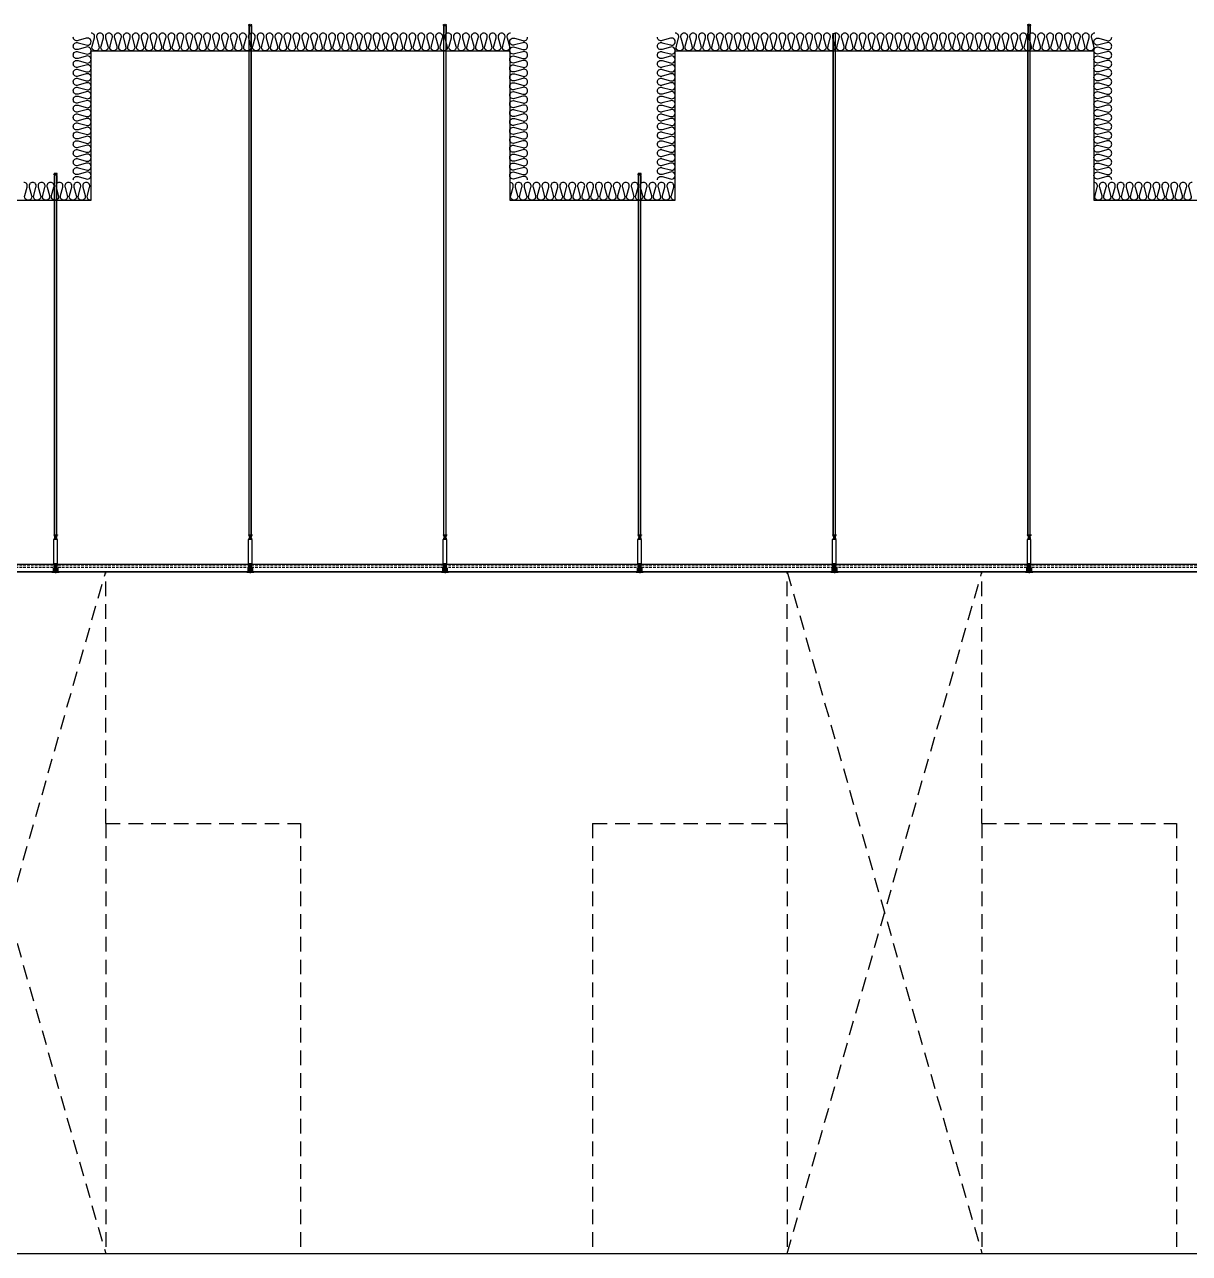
# Model space of a CAD drawing. Header units: millimetres. Extents: x 17311 to 801382, y -242618 to -104888.
# Drawn here: x 327961 to 335139, y -169229 to -161657 of the extents above; entities that cross this region are included whole.
import ezdxf

# ---------------------------------------------------------------- set-up
doc = ezdxf.new("R2010")
doc.units = ezdxf.units.MM
doc.header["$LTSCALE"] = 250
for name, pattern in [('A2', [8, 2, -2, 2, -2]), ('CENTER', [50.8, 31.75, -6.35, 6.35, -6.35]), ('CENTER2', [28.575, 19.05, -3.175, 3.175, -3.175]), ('H1', [1.5, 1, -0.5]), ('HID', [2.8, 1.8, -1]), ('HIDDEN', [9.525, 6.35, -3.175])]:
    doc.linetypes.add(name, pattern=pattern)
for name, color, linetype in [('A-ELE-252', 252, 'Continuous'), ('A-ETC-SERVER', 5, 'H1'), ('A-FIN', 6, 'Continuous'), ('C-1', 252, 'Continuous'), ('C-HANGER', 8, 'Continuous'), ('C-HANGER-C', 8, 'Continuous'), ('C-sec', 252, 'Continuous'), ('C-STL4', 252, 'Continuous'), ('C-STL6', 8, 'Continuous'), ('C-T-BAR MAIN-', 252, 'Continuous'), ('C-삼성엔지니어링_CEILING', 252, 'Continuous'), ('C-압출', 252, 'Continuous'), ('ISL', 251, 'Continuous')]:
    doc.layers.add(name, color=color, linetype=linetype)
doc.layers.add('C-중심선', color=252, linetype='CENTER2', lineweight=20)

# ---------------------------------------------------------------- blocks, each defined once
blk = doc.blocks.new('A$C612ec77b')
at = {"layer": 'A-ELE-252', "linetype": 'HID', "ltscale": 0.2}
for p, q in [((-2400, 2650), (-2400, 4200)), ((-2400, 4200), (-1200, 0)), ((-2400, 0), (-1200, 4200)), ((-1200, 2650), (-1200, 4200)), ((-3600, 2650), (-3600, 0)), ((-3600, 2650), (-2400, 2650)), ((-2400, 2650), (-2400, 0)), ((-1200, 2650), (-1200, 0)), ((-1200, 2650), (0, 2650)), ((0, 2650), (0, 0))]:
    blk.add_line(p, q, dxfattribs=at)
blk = doc.blocks.new('usgh')
at = {"layer": 'C-STL4'}
blk.add_lwpolyline([(1763311, 329517), (1763311, 329599), (1763381, 329599), (1763381, 329517)], close=True, dxfattribs=at)
at = {"layer": 'C-압출', "color": 252, "linetype": 'Continuous', "lineweight": 40, "extrusion": (0, 0, -1)}
for p, q in [((1763325, 329599), (1763322, 329596)), ((1763322, 329596), (1763325, 329592)), ((1763325, 329592), (1763322, 329588)), ((1763322, 329588), (1763325, 329584)), ((1763325, 329584), (1763322, 329580)), ((1763322, 329580), (1763325, 329576)), ((1763325, 329576), (1763322, 329572)), ((1763322, 329572), (1763325, 329568)), ((1763325, 329568), (1763322, 329565)), ((1763322, 329565), (1763325, 329561)), ((1763325, 329561), (1763322, 329557)), ((1763322, 329557), (1763325, 329553)), ((1763325, 329553), (1763322, 329549)), ((1763322, 329549), (1763325, 329545)), ((1763325, 329545), (1763322, 329541)), ((1763364, 329596), (1763368, 329599)), ((1763368, 329592), (1763364, 329596)), ((1763364, 329588), (1763368, 329592)), ((1763368, 329584), (1763364, 329588)), ((1763364, 329580), (1763368, 329584)), ((1763368, 329576), (1763364, 329580)), ((1763364, 329572), (1763368, 329576)), ((1763368, 329568), (1763364, 329572)), ((1763364, 329565), (1763368, 329568)), ((1763368, 329561), (1763364, 329565)), ((1763364, 329557), (1763368, 329561)), ((1763368, 329553), (1763364, 329557)), ((1763364, 329549), (1763368, 329553)), ((1763368, 329545), (1763364, 329549)), ((1763364, 329541), (1763368, 329545)), ((1763325, 329522), (1763320, 329517)), ((1763322, 329541), (1763325, 329538)), ((1763325, 329538), (1763322, 329534)), ((1763322, 329534), (1763325, 329530)), ((1763325, 329530), (1763322, 329526)), ((1763322, 329526), (1763325, 329522)), ((1763363, 329517), (1763368, 329522)), ((1763368, 329538), (1763364, 329541)), ((1763364, 329534), (1763368, 329538)), ((1763368, 329530), (1763364, 329534)), ((1763364, 329526), (1763368, 329530)), ((1763368, 329522), (1763364, 329526))]:
    blk.add_line(p, q, dxfattribs=at)
at = {"layer": 'C-중심선'}
blk.add_line((1763346, 329623), (1763346, 329480), dxfattribs=at)
blk = doc.blocks.new('r6okghj')
at = {"layer": 'C-삼성엔지니어링_CEILING'}
for p, q in [((1770244, 316436), (1770234, 316431)), ((1770244, 316390), (1770234, 316396)), ((1770344, 316436), (1770244, 316436)), ((1770253, 316436), (1770264, 316431)), ((1770253, 316390), (1770264, 316396)), ((1770274, 316436), (1770264, 316431)), ((1770264, 316396), (1770264, 316431)), ((1770274, 316390), (1770264, 316396)), ((1770314, 316436), (1770324, 316431)), ((1770314, 316390), (1770324, 316396)), ((1770334, 316436), (1770324, 316431)), ((1770324, 316396), (1770324, 316431)), ((1770334, 316390), (1770324, 316396)), ((1770344, 316436), (1770354, 316431)), ((1770344, 316390), (1770354, 316396))]:
    blk.add_line(p, q, dxfattribs=at)
for points in [[(1770234, 316431), (1770234, 316396)], [(1770244, 316390), (1770344, 316390)], [(1770354, 316396), (1770354, 316431)]]:
    blk.add_lwpolyline(points, dxfattribs=at)
blk = doc.blocks.new('격자틀-1')
at = {"layer": 'C-HANGER'}
for p, q in [((-16.4, 230.4), (6.3, 230.4)), ((-16.4, 230.4), (-16.4, 228.9)), ((-16.4, 228.9), (6.3, 228.9)), ((6.3, 230.4), (6.3, 228.9))]:
    blk.add_line(p, q, dxfattribs=at)
at = {"layer": 'C-HANGER-C'}
for p, q in [((-16.1, 52.1), (-16.1, 202)), ((6, 202), (-16.1, 202)), ((6, 52.1), (6, 202)), ((6, 52.1), (-16.1, 52.1))]:
    blk.add_line(p, q, dxfattribs=at)
at = {"layer": 'C-STL6', "linetype": 'CENTER2', "ltscale": 20}
blk.add_line((-5, 52.7), (-5, -5), dxfattribs=at)
at = {"layer": 'C-T-BAR MAIN-'}
blk.add_lwpolyline([(-14.3, 41.1), (-14.3, 52.1), (4.2, 52.1), (4.2, 41.1), (2.2, 41.1), (2.2, 50.1), (-12.3, 50.1), (-12.3, 41.1), (-14.3, 41.1)], dxfattribs=at)
at = {"layer": 'C-삼성엔지니어링_CEILING'}
for p, q in [((-14, 202), (-14, 203.8)), ((-12.4, 210.8), (-13.9, 209.9)), ((-12.4, 203.8), (-13.9, 204.7)), ((2.3, 210.8), (-12.4, 210.8)), ((2.3, 203.8), (-12.4, 203.8)), ((-11.1, 210.8), (-9.5, 209.9)), ((-11.1, 203.8), (-9.5, 204.7)), ((-10.7, 220.3), (-2.2, 222)), ((-10.7, 220.3), (-9.9, 221.6)), ((-10.7, 218.1), (1, 220.5)), ((-10.7, 220.3), (-9.9, 219.4)), ((-10.7, 218.1), (-9.9, 219.4)), ((-10.7, 215.9), (1, 218.3)), ((-10.7, 218.1), (-9.9, 217.2)), ((-10.7, 215.9), (-9.9, 217.2)), ((-10.7, 213.7), (1, 216.1)), ((-10.7, 215.9), (-9.9, 215)), ((-10.7, 213.7), (-9.9, 215)), ((-10.7, 213.7), (-9.9, 212.8)), ((-10.4, 213.4), (-10.4, 210.8)), ((-10.3, 222), (-9.9, 221.6)), ((-9.9, 221.6), (-7.6, 222)), ((-9.9, 221.6), (-7.6, 222)), ((-9.9, 219.4), (-0.2, 221.3)), ((-9.9, 219.4), (-0.2, 221.3)), ((-9.9, 217.2), (-0.2, 219.1)), ((-9.9, 217.2), (-0.2, 219.1)), ((-9.9, 215), (-0.2, 216.9)), ((-9.9, 215), (-0.2, 216.9)), ((-9.9, 212.8), (-0.2, 214.7)), ((-9.9, 212.8), (-0.2, 214.7)), ((-8, 210.8), (-9.5, 209.9)), ((-9.5, 204.7), (-9.5, 209.9)), ((-8, 203.8), (-9.5, 204.7)), ((-2.1, 210.8), (-0.6, 209.9)), ((-2.1, 203.8), (-0.6, 204.7)), ((1, 210.8), (-0.6, 209.9)), ((-0.6, 204.7), (-0.6, 209.9)), ((1, 203.8), (-0.6, 204.7)), ((-0.2, 221.3), (0.4, 222)), ((-0.2, 221.3), (1, 220.5)), ((-0.2, 219.1), (1, 220.5)), ((-0.2, 219.1), (1, 218.3)), ((-0.2, 216.9), (1, 218.3)), ((-0.2, 216.9), (1, 216.1)), ((-0.2, 214.7), (1, 216.1)), ((0.3, 215.3), (0.3, 210.8)), ((0.3, 215.3), (0.3, 210.8)), ((2.3, 210.8), (3.8, 209.9)), ((2.3, 203.8), (3.8, 204.7)), ((3.9, 202), (3.9, 203.8))]:
    blk.add_line(p, q, dxfattribs=at)
for points in [[(3.9, 203.8), (-14, 203.8)], [(-13.9, 209.9), (-13.9, 204.7)], [(-12.4, 203.8), (2.3, 203.8)], [(3.8, 204.7), (3.8, 209.9)]]:
    blk.add_lwpolyline(points, dxfattribs=at)
at = {"layer": 'C-압출', "linetype": 'Continuous', "lineweight": 40, "extrusion": (0, 0, -1)}
for p, q in [((-25.1, 0.3), (-25.1, 2.2)), ((-24.8, 2.5), (-12.6, 2.5)), ((-10.1, 0), (-24.8, 0)), ((-12.3, 2.8), (-12.3, 28.3)), ((-10.1, 50), (-8.3, 50)), ((-9.8, 19.7), (-9.8, 18.9)), ((-9.8, 18.9), (-9.2, 18.3)), ((-9.2, 18.3), (-9.8, 17.6)), ((-9.8, 17.6), (-9.2, 17)), ((-9.2, 17), (-9.8, 16.4)), ((-9.8, 16.4), (-9.2, 15.8)), ((-9.2, 15.8), (-9.8, 15.1)), ((-9.8, 15.1), (-9.2, 14.5)), ((-9.2, 14.5), (-9.8, 13.9)), ((-9.8, 13.9), (-9.2, 13.2)), ((-9.2, 13.2), (-9.8, 12.6)), ((-9.8, 12.6), (-9.2, 12)), ((-9.2, 12), (-9.8, 11.4)), ((-9.8, 11.4), (-9.2, 10.8)), ((-9.2, 10.8), (-9.8, 10.1)), ((-9.8, 10.1), (-9.2, 9.5)), ((-9.2, 9.5), (-9.8, 8.9)), ((-9.8, 8.9), (-9.2, 8.2)), ((-9.2, 8.2), (-9.8, 7.6)), ((-9.8, 7.6), (-9.2, 7)), ((-9.2, 7), (-9.8, 6.4)), ((-9.8, 6.4), (-9.2, 5.8)), ((-9.2, 5.8), (-9.8, 5.1)), ((-9.8, 5.1), (-9.2, 4.5)), ((-9.2, 4.5), (-9.8, 3.9)), ((-9.8, 3.9), (-9.2, 3.2)), ((-9.2, 3.2), (-9.8, 2.6)), ((-9.8, 2.6), (-9.2, 2)), ((-9.2, 2), (-9.8, 1.4)), ((-9.8, 1.4), (-9.8, 0.6)), ((-9.8, 0.6), (-9.8, 0.3)), ((-0.6, 20), (-9.5, 20)), ((-8.1, 49.7), (-8.1, 49.5)), ((-2, 49), (-2, 49.7)), ((-1.7, 50), (0.1, 50)), ((-0.9, 17.6), (-0.3, 18.3)), ((-0.3, 17), (-0.9, 17.6)), ((-0.9, 16.4), (-0.3, 17)), ((-0.3, 15.8), (-0.9, 16.4)), ((-0.9, 15.1), (-0.3, 15.8)), ((-0.3, 14.5), (-0.9, 15.1)), ((-0.9, 13.9), (-0.3, 14.5)), ((-0.3, 13.2), (-0.9, 13.9)), ((-0.9, 12.6), (-0.3, 13.2)), ((-0.3, 12), (-0.9, 12.6)), ((-0.9, 11.4), (-0.3, 12)), ((-0.3, 10.8), (-0.9, 11.4)), ((-0.9, 10.1), (-0.3, 10.8)), ((-0.3, 9.5), (-0.9, 10.1)), ((-0.9, 8.9), (-0.3, 9.5)), ((-0.3, 8.2), (-0.9, 8.9)), ((-0.9, 7.6), (-0.3, 8.2)), ((-0.3, 7), (-0.9, 7.6)), ((-0.9, 6.4), (-0.3, 7)), ((-0.3, 5.8), (-0.9, 6.4)), ((-0.9, 5.1), (-0.3, 5.8)), ((-0.3, 4.5), (-0.9, 5.1)), ((-0.9, 3.9), (-0.3, 4.5)), ((-0.3, 3.2), (-0.9, 3.9)), ((-0.9, 2.6), (-0.3, 3.2)), ((-0.3, 2), (-0.9, 2.6)), ((-0.9, 1.4), (-0.3, 2)), ((-0.3, 0.8), (-0.9, 1.4)), ((-0.3, 18.3), (-0.3, 19.7)), ((-0.3, 0.3), (-0.3, 0.8)), ((14.7, 0), (0, 0)), ((2.2, 28.3), (2.2, 2.8)), ((2.5, 2.5), (14.7, 2.5)), ((14.9, 2.2), (14.9, 0.3))]:
    blk.add_line(p, q, dxfattribs=at)
at = {"layer": 'C-압출', "linetype": 'Continuous', "lineweight": 40}
for p, q in [((-12.3, 28.3), (-12.3, 49.7)), ((-12, 50), (-8.3, 50)), ((-9.3, 31.3), (-9.3, 44.7)), ((-9, 45), (-8.3, 45)), ((-9, 31), (-1.1, 31)), ((-8.1, 49.7), (-8.1, 45.3)), ((-2, 49.7), (-2, 45.3)), ((-1.7, 50), (1.9, 50)), ((-1.7, 45), (-1.1, 45)), ((-0.8, 31.3), (-0.8, 44.7)), ((2.2, 28.3), (2.2, 49.7))]:
    blk.add_line(p, q, dxfattribs=at)
at = {"layer": 'C-압출', "linetype": 'Continuous', "lineweight": 40, "extrusion": (0, 0, -1)}
for centre, start, end in [((24.8, 0.3), 270, 0), ((12.6, 2.8), 180, 270), ((10.1, 0.3), 180, 270), ((9.5, 19.7), 0, 90), ((8.3, 49.7), 90, 180), ((1.7, 49.7), 0, 90), ((0.6, 19.7), 90, 180), ((0, 0.3), 270, 0), ((-2.5, 2.8), 270, 0), ((-14.7, 2.2), 90, 180), ((-14.7, 0.3), 180, 270)]:
    blk.add_arc(centre, 0.3, start, end, dxfattribs=at)
at = {"layer": 'C-압출', "linetype": 'Continuous', "lineweight": 40}
for centre, start, end in [((-12, 49.7), 90, 180), ((-9, 44.7), 90, 180), ((-9, 31.3), 180, 270), ((-8.3, 49.7), 0, 90), ((-8.3, 45.3), 270, 0), ((-1.7, 45.3), 180, 270), ((-1.1, 44.7), 0, 90), ((-1.1, 31.3), 270, 0), ((1.9, 49.7), 0, 90)]:
    blk.add_arc(centre, 0.3, start, end, dxfattribs=at)
at = {"layer": 'C-압출'}
blk.add_arc((-1.7, 49.7), 0.3, 90, 180, dxfattribs=at)
at = {"layer": 'C-중심선', "linetype": 'CENTER', "lineweight": 5}
blk.add_line((-14.5, 25.5), (4.4, 25.5), dxfattribs=at)
at = {"layer": 'C-HANGER-C'}
for name, p, xscale, yscale, zscale in [('r6okghj', (-263370.1, -46847), 0.1487691112046762, 0.1487691112046762, 0.1487691112046762), ('usgh', (-176673.6, -32977.4), 0.1001893939418906, 0.1001893939418906, 0.1001893939418906)]:
    blk.add_blockref(name, p, dxfattribs=dict(at, xscale=xscale, yscale=yscale, zscale=zscale))

msp = doc.modelspace()

# ---------------------------------------------------------------- linework, layer by layer
at = {"layer": 'A-FIN'}
msp.add_line((295060.7, -169229.5), (360660.7, -169229.5), dxfattribs=at)
at = {"layer": 'C-1', "linetype": 'A2'}
for p, q in [((329343.1, -161662.3), (329342, -161659.5)), ((329346.9, -161666.7), (329342.6, -161656.9)), ((329348.2, -161657.2), (329342.6, -161658.4)), ((329343.1, -161662.3), (329344, -161662)), ((329343.8, -161664), (329344.7, -161663.7)), ((329344.9, -161666.7), (329343.8, -161664)), ((329344.7, -161663.7), (329344, -161662)), ((329344.9, -161709.5), (329344.9, -161666.7)), ((329346.9, -161709.5), (329346.9, -161666.7)), ((329351.8, -161665.9), (329349.2, -161657.7)), ((329351.8, -161665.9), (329354.4, -161657.7)), ((329360.9, -161658.4), (329355.3, -161657.2)), ((329356.6, -161666.7), (329360.9, -161656.9)), ((329356.6, -161666.7), (329356.6, -161709.5)), ((329358.6, -161666.7), (329359.7, -161664)), ((329358.6, -161666.7), (329358.6, -161709.5)), ((329358.8, -161663.7), (329359.5, -161662)), ((329359.7, -161664), (329358.8, -161663.7)), ((329360.4, -161662.3), (329359.5, -161662)), ((329360.4, -161662.3), (329361.5, -161659.5)), ((330543.1, -161662.3), (330542, -161659.5)), ((330546.9, -161666.7), (330542.6, -161656.9)), ((330548.2, -161657.2), (330542.6, -161658.4)), ((330543.1, -161662.3), (330544, -161662)), ((330543.8, -161664), (330544.7, -161663.7)), ((330544.9, -161666.7), (330543.8, -161664)), ((330544.7, -161663.7), (330544, -161662)), ((330544.9, -161709.5), (330544.9, -161666.7)), ((330546.9, -161709.5), (330546.9, -161666.7)), ((330551.8, -161665.9), (330549.2, -161657.7)), ((330551.8, -161665.9), (330554.4, -161657.7)), ((330560.9, -161658.4), (330555.3, -161657.2)), ((330556.6, -161666.7), (330560.9, -161656.9)), ((330556.6, -161666.7), (330556.6, -161709.5)), ((330558.6, -161666.7), (330559.7, -161664)), ((330558.6, -161666.7), (330558.6, -161709.5)), ((330558.8, -161663.7), (330559.5, -161662)), ((330559.7, -161664), (330558.8, -161663.7)), ((330560.4, -161662.3), (330559.5, -161662)), ((330560.4, -161662.3), (330561.5, -161659.5)), ((334143.1, -161662.3), (334142, -161659.5)), ((334146.9, -161666.7), (334142.6, -161656.9)), ((334148.2, -161657.2), (334142.6, -161658.4)), ((334143.1, -161662.3), (334144, -161662)), ((334143.8, -161664), (334144.7, -161663.7)), ((334144.9, -161666.7), (334143.8, -161664)), ((334144.7, -161663.7), (334144, -161662)), ((334144.9, -161709.5), (334144.9, -161666.7)), ((334146.9, -161709.5), (334146.9, -161666.7)), ((334151.8, -161665.9), (334149.2, -161657.7)), ((334151.8, -161665.9), (334154.4, -161657.7)), ((334160.9, -161658.4), (334155.3, -161657.2)), ((334156.6, -161666.7), (334160.9, -161656.9)), ((334156.6, -161666.7), (334156.6, -161709.5)), ((334158.6, -161666.7), (334159.7, -161664)), ((334158.6, -161666.7), (334158.6, -161709.5)), ((334158.8, -161663.7), (334159.5, -161662)), ((334159.7, -161664), (334158.8, -161663.7)), ((334160.4, -161662.3), (334159.5, -161662)), ((334160.4, -161662.3), (334161.5, -161659.5)), ((328143.1, -162582.3), (328142, -162579.5)), ((328143.1, -162582.3), (328142, -162579.5)), ((328146.9, -162586.7), (328142.6, -162576.9)), ((328146.9, -162586.7), (328142.6, -162576.9)), ((328148.2, -162577.2), (328142.6, -162578.4)), ((328148.2, -162577.2), (328142.6, -162578.4)), ((328143.1, -162582.3), (328144, -162582)), ((328143.1, -162582.3), (328144, -162582)), ((328143.8, -162584), (328144.7, -162583.7)), ((328143.8, -162584), (328144.7, -162583.7)), ((328144.9, -162586.7), (328143.8, -162584)), ((328144.9, -162586.7), (328143.8, -162584)), ((328144.7, -162583.7), (328144, -162582)), ((328144.7, -162583.7), (328144, -162582)), ((328159.4, -162574.6), (328144.1, -162574.6)), ((328159.4, -162574.6), (328144.1, -162574.6)), ((328151.8, -162585.9), (328149.2, -162577.7)), ((328151.8, -162585.9), (328149.2, -162577.7)), ((328151.8, -162585.9), (328154.4, -162577.7)), ((328151.8, -162585.9), (328154.4, -162577.7)), ((328160.9, -162578.4), (328155.3, -162577.2)), ((328160.9, -162578.4), (328155.3, -162577.2)), ((328156.6, -162586.7), (328160.9, -162576.9)), ((328156.6, -162586.7), (328160.9, -162576.9)), ((328158.6, -162586.7), (328159.7, -162584)), ((328158.6, -162586.7), (328159.7, -162584)), ((328158.8, -162583.7), (328159.5, -162582)), ((328158.8, -162583.7), (328159.5, -162582)), ((328159.7, -162584), (328158.8, -162583.7)), ((328159.7, -162584), (328158.8, -162583.7)), ((328160.4, -162582.3), (328159.5, -162582)), ((328160.4, -162582.3), (328159.5, -162582)), ((328160.4, -162582.3), (328161.5, -162579.5)), ((328160.4, -162582.3), (328161.5, -162579.5)), ((331743.1, -162582.3), (331742, -162579.5)), ((331746.9, -162586.7), (331742.6, -162576.9)), ((331748.2, -162577.2), (331742.6, -162578.4)), ((331743.1, -162582.3), (331744, -162582)), ((331743.8, -162584), (331744.7, -162583.7)), ((331744.9, -162586.7), (331743.8, -162584)), ((331744.7, -162583.7), (331744, -162582)), ((331759.4, -162574.6), (331744.1, -162574.6)), ((331751.8, -162585.9), (331749.2, -162577.7)), ((331751.8, -162585.9), (331754.4, -162577.7)), ((331760.9, -162578.4), (331755.3, -162577.2)), ((331756.6, -162586.7), (331760.9, -162576.9)), ((331758.6, -162586.7), (331759.7, -162584)), ((331758.8, -162583.7), (331759.5, -162582)), ((331759.7, -162584), (331758.8, -162583.7)), ((331760.4, -162582.3), (331759.5, -162582)), ((331760.4, -162582.3), (331761.5, -162579.5)), ((328144.9, -162629.5), (328144.9, -162586.7)), ((328144.9, -162629.5), (328144.9, -162586.7)), ((328146.9, -162629.5), (328146.9, -162586.7)), ((328146.9, -162629.5), (328146.9, -162586.7)), ((328156.6, -162586.7), (328156.6, -162629.5)), ((328156.6, -162586.7), (328156.6, -162629.5)), ((328158.6, -162586.7), (328158.6, -162629.5)), ((328158.6, -162586.7), (328158.6, -162629.5)), ((331744.9, -162629.5), (331744.9, -162586.7)), ((331746.9, -162629.5), (331746.9, -162586.7)), ((331756.6, -162586.7), (331756.6, -162629.5)), ((331758.6, -162586.7), (331758.6, -162629.5))]:
    msp.add_line(p, q, dxfattribs=at)
for centre, radius, start, end in [((329342.8, -161659.2), 0.808, 102.52881, 201.80141), ((329348.4, -161658), 0.808, 17.65012, 102.52881), ((329355.1, -161658), 0.808, 77.47119, 162.34988), ((329360.8, -161659.2), 0.808, 338.19859, 77.47119), ((330542.8, -161659.2), 0.808, 102.52881, 201.80141), ((330548.4, -161658), 0.808, 17.65012, 102.52881), ((330555.1, -161658), 0.808, 77.47119, 162.34988), ((330560.8, -161659.2), 0.808, 338.19859, 77.47119), ((334142.8, -161659.2), 0.808, 102.52881, 201.80141), ((334148.4, -161658), 0.808, 17.65012, 102.52881), ((334155.1, -161658), 0.808, 77.47119, 162.34988), ((334160.8, -161659.2), 0.808, 338.19859, 77.47119), ((328142.8, -162579.2), 0.808, 102.52881, 201.80141), ((328142.8, -162579.2), 0.808, 102.52881, 201.80141), ((328144.1, -162576.2), 1.62, 90, 203.42869), ((328144.1, -162576.2), 1.62, 90, 203.42869), ((328148.4, -162578), 0.808, 17.65012, 102.52881), ((328148.4, -162578), 0.808, 17.65012, 102.52881), ((328155.1, -162578), 0.808, 77.47119, 162.34988), ((328155.1, -162578), 0.808, 77.47119, 162.34988), ((328159.4, -162576.2), 1.62, 336.57131, 90), ((328159.4, -162576.2), 1.62, 336.57131, 90), ((328160.8, -162579.2), 0.808, 338.19859, 77.47119), ((328160.8, -162579.2), 0.808, 338.19859, 77.47119), ((331742.8, -162579.2), 0.808, 102.52881, 201.80141), ((331744.1, -162576.2), 1.62, 90, 203.42869), ((331748.4, -162578), 0.808, 17.65012, 102.52881), ((331755.1, -162578), 0.808, 77.47119, 162.34988), ((331759.4, -162576.2), 1.62, 336.57131, 90), ((331760.8, -162579.2), 0.808, 338.19859, 77.47119)]:
    msp.add_arc(centre, radius, start, end, dxfattribs=at)
at = {"layer": 'C-HANGER'}
for p, q in [((329344.6, -164801.5), (329344.6, -161709.5)), ((329345.5, -164801.5), (329345.5, -161709.5)), ((329358, -164801.5), (329358, -161709.5)), ((329358.9, -164801.5), (329358.9, -161709.5)), ((330544.6, -164801.5), (330544.6, -161709.5)), ((330545.5, -164801.5), (330545.5, -161709.5)), ((330558, -164801.5), (330558, -161709.5)), ((330558.9, -164801.5), (330558.9, -161709.5)), ((332944.6, -164801.5), (332944.6, -161709.5)), ((332945.5, -164801.5), (332945.5, -161709.5)), ((332958, -164801.5), (332958, -161709.5)), ((332958.9, -164801.5), (332958.9, -161709.5)), ((334144.6, -164801.5), (334144.6, -161709.5)), ((334145.5, -164801.5), (334145.5, -161709.5)), ((334158, -164801.5), (334158, -161709.5)), ((334158.9, -164801.5), (334158.9, -161709.5)), ((328144.6, -164801.5), (328144.6, -162629.5)), ((328145.5, -164801.5), (328145.5, -162629.5)), ((328158, -164801.5), (328158, -162629.5)), ((328158.9, -164801.5), (328158.9, -162629.5)), ((331744.6, -164801.5), (331744.6, -162629.5)), ((331745.5, -164801.5), (331745.5, -162629.5)), ((331758, -164801.5), (331758, -162629.5)), ((331758.9, -164801.5), (331758.9, -162629.5))]:
    msp.add_line(p, q, dxfattribs=at)
at = {"layer": 'C-sec'}
for points in [[(326965.7, -165028.7), (328137.8, -165028.7, 0.361786), (328138.1, -165028.4), (328138.1, -165006.7), (328138.8, -165006.7), (328138.8, -165029.2, -0.414214), (328138.5, -165029.5), (326965.1, -165029.5, -0.414214), (326964.8, -165029.2), (326964.8, -165006.7), (326965.5, -165006.7), (326965.5, -165028.4, 0.414214), (326965.8, -165028.7)], [(328165.7, -165028.7), (329337.8, -165028.7, 0.361786), (329338.1, -165028.4), (329338.1, -165006.7), (329338.8, -165006.7), (329338.8, -165029.2, -0.414214), (329338.5, -165029.5), (328165.1, -165029.5, -0.414214), (328164.8, -165029.2), (328164.8, -165006.7), (328165.5, -165006.7), (328165.5, -165028.4, 0.414214), (328165.8, -165028.7)], [(329365.7, -165028.7), (330537.8, -165028.7, 0.361786), (330538.1, -165028.4), (330538.1, -165006.7), (330538.8, -165006.7), (330538.8, -165029.2, -0.414214), (330538.5, -165029.5), (329365.1, -165029.5, -0.414214), (329364.8, -165029.2), (329364.8, -165006.7), (329365.5, -165006.7), (329365.5, -165028.4, 0.414214), (329365.8, -165028.7)], [(330565.7, -165028.7), (331737.8, -165028.7, 0.361786), (331738.1, -165028.4), (331738.1, -165006.7), (331738.8, -165006.7), (331738.8, -165029.2, -0.414214), (331738.5, -165029.5), (330565.1, -165029.5, -0.414214), (330564.8, -165029.2), (330564.8, -165006.7), (330565.5, -165006.7), (330565.5, -165028.4, 0.414214), (330565.8, -165028.7)], [(331765.7, -165028.7), (332937.8, -165028.7, 0.361786), (332938.1, -165028.4), (332938.1, -165006.7), (332938.8, -165006.7), (332938.8, -165029.2, -0.414214), (332938.5, -165029.5), (331765.1, -165029.5, -0.414214), (331764.8, -165029.2), (331764.8, -165006.7), (331765.5, -165006.7), (331765.5, -165028.4, 0.414214), (331765.8, -165028.7)], [(332965.7, -165028.7), (334137.8, -165028.7, 0.361786), (334138.1, -165028.4), (334138.1, -165006.7), (334138.8, -165006.7), (334138.8, -165029.2, -0.414214), (334138.5, -165029.5), (332965.1, -165029.5, -0.414214), (332964.8, -165029.2), (332964.8, -165006.7), (332965.5, -165006.7), (332965.5, -165028.4, 0.414214), (332965.8, -165028.7)], [(334165.7, -165028.7), (335337.8, -165028.7, 0.361786), (335338.1, -165028.4), (335338.1, -165006.7), (335338.8, -165006.7), (335338.8, -165029.2, -0.414214), (335338.5, -165029.5), (334165.1, -165029.5, -0.414214), (334164.8, -165029.2), (334164.8, -165006.7), (334165.5, -165006.7), (334165.5, -165028.4, 0.414214), (334165.8, -165028.7)]]:
    msp.add_lwpolyline(points, format="xyb", dxfattribs=at)
at = {"layer": 'C-STL6'}
msp.add_line((297282.6, -164982), (358438.8, -164982), dxfattribs=at)
at = {"layer": 'C-STL6', "linetype": 'HIDDEN', "ltscale": 0.01}
for p, q in [((297282.6, -164986.9), (358438.8, -164986.9)), ((297282.6, -165000.9), (358438.8, -165000.9))]:
    msp.add_line(p, q, dxfattribs=at)
at = {"layer": 'ISL'}
for points in [[(328260.7, -162614.5, -0.524856), (328290.5, -162593.9), (328340.9, -162607.6, 1.449198), (328340.9, -162566.4), (328290.5, -162580.1, -0.524856), (328260.7, -162559.5, -0.524856), (328290.5, -162538.9), (328340.9, -162552.6, 1.449198), (328340.9, -162511.4), (328290.5, -162525.1, -0.524856), (328260.7, -162504.5, -0.524856), (328290.5, -162483.9), (328340.9, -162497.6, 1.449198), (328340.9, -162456.4), (328290.5, -162470.1, -0.524856), (328260.7, -162449.5, -0.524856), (328290.5, -162428.9), (328340.9, -162442.6, 1.449198), (328340.9, -162401.4), (328290.5, -162415.1, -0.524856), (328260.7, -162394.5, -0.524856), (328290.5, -162373.9), (328340.9, -162387.6, 1.449198), (328340.9, -162346.4), (328290.5, -162360.1, -0.524856), (328260.7, -162339.5, -0.524856), (328290.5, -162318.9), (328340.9, -162332.6, 1.449198), (328340.9, -162291.4), (328290.5, -162305.1, -0.524856), (328260.7, -162284.5, -0.524856), (328290.5, -162263.9), (328340.9, -162277.6, 1.449198), (328340.9, -162236.4), (328290.5, -162250.1, -0.524856), (328260.7, -162229.5, -0.524856), (328290.5, -162208.9), (328340.9, -162222.6, 1.449198), (328340.9, -162181.4), (328290.5, -162195.1, -0.524856), (328260.7, -162174.5, -0.524856), (328290.5, -162153.9), (328340.9, -162167.6, 1.449198), (328340.9, -162126.4), (328290.5, -162140.1, -0.524856), (328260.7, -162119.5, -0.524856), (328290.5, -162098.9), (328340.9, -162112.6, 1.449198), (328340.9, -162071.4), (328290.5, -162085.1, -0.524856), (328260.7, -162064.5, -0.524856), (328290.5, -162043.9), (328340.9, -162057.6, 1.449198), (328340.9, -162016.4), (328290.5, -162030.1, -0.524856), (328260.7, -162009.5, -0.524856), (328290.5, -161988.9), (328340.9, -162002.6, 1.449198), (328340.9, -161961.4), (328290.5, -161975.1, -0.524856), (328260.7, -161954.5, -0.524856), (328290.5, -161933.9), (328340.9, -161947.6, 1.449198), (328340.9, -161906.4), (328290.5, -161920.1, -0.524856), (328260.7, -161899.5, -0.524856), (328290.5, -161878.9), (328340.9, -161892.6, 1.449198), (328340.9, -161851.4), (328290.5, -161865.1, -0.524856), (328260.7, -161844.5, -0.524856), (328290.5, -161823.9), (328340.9, -161837.6, 1.449198), (328340.9, -161796.4), (328290.5, -161810.1, -0.524856), (328260.7, -161789.5, -0.524856), (328290.5, -161768.9), (328340.9, -161782.6, 1.449198), (328340.9, -161741.4), (328290.5, -161755.1, -0.524856), (328260.7, -161734.5)], [(330955.7, -161709.5, 0.524856), (330935.1, -161739.3), (330948.7, -161789.7, -1.449198), (330907.6, -161789.7), (330921.2, -161739.3, 0.524856), (330900.7, -161709.5, 0.524856), (330880.1, -161739.3), (330893.7, -161789.7, -1.449198), (330852.6, -161789.7), (330866.2, -161739.3, 0.524856), (330845.7, -161709.5, 0.524856), (330825.1, -161739.3), (330838.7, -161789.7, -1.449198), (330797.6, -161789.7), (330811.2, -161739.3, 0.524856), (330790.7, -161709.5, 0.524856), (330770.1, -161739.3), (330783.7, -161789.7, -1.449198), (330742.6, -161789.7), (330756.2, -161739.3, 0.524856), (330735.7, -161709.5, 0.524856), (330715.1, -161739.3), (330728.7, -161789.7, -1.449198), (330687.6, -161789.7), (330701.2, -161739.3, 0.524856), (330680.7, -161709.5, 0.524856), (330660.1, -161739.3), (330673.7, -161789.7, -1.449198), (330632.6, -161789.7), (330646.2, -161739.3, 0.524856), (330625.7, -161709.5, 0.524856), (330605.1, -161739.3), (330618.7, -161789.7, -1.449198), (330577.6, -161789.7), (330591.2, -161739.3, 0.524856), (330570.7, -161709.5, 0.524856), (330550.1, -161739.3), (330563.7, -161789.7, -1.449198), (330522.6, -161789.7), (330536.2, -161739.3, 0.524856), (330515.7, -161709.5, 0.524856), (330495.1, -161739.3), (330508.7, -161789.7, -1.449198), (330467.6, -161789.7), (330481.2, -161739.3, 0.524856), (330460.7, -161709.5, 0.524856), (330440.1, -161739.3), (330453.7, -161789.7, -1.449198), (330412.6, -161789.7), (330426.2, -161739.3, 0.524856), (330405.7, -161709.5, 0.524856), (330385.1, -161739.3), (330398.7, -161789.7, -1.449198), (330357.6, -161789.7), (330371.2, -161739.3, 0.524856), (330350.7, -161709.5, 0.524856), (330330.1, -161739.3), (330343.7, -161789.7, -1.449198), (330302.6, -161789.7), (330316.2, -161739.3, 0.524856), (330295.7, -161709.5, 0.524856), (330275.1, -161739.3), (330288.7, -161789.7, -1.449198), (330247.6, -161789.7), (330261.2, -161739.3, 0.524856), (330240.7, -161709.5, 0.524856), (330220.1, -161739.3), (330233.7, -161789.7, -1.449198), (330192.6, -161789.7), (330206.2, -161739.3, 0.524856), (330185.7, -161709.5, 0.524856), (330165.1, -161739.3), (330178.7, -161789.7, -1.449198), (330137.6, -161789.7), (330151.2, -161739.3, 0.524856), (330130.7, -161709.5, 0.524856), (330110.1, -161739.3), (330123.7, -161789.7, -1.449198), (330082.6, -161789.7), (330096.2, -161739.3, 0.524856), (330075.7, -161709.5, 0.524856), (330055.1, -161739.3), (330068.7, -161789.7, -1.449198), (330027.6, -161789.7), (330041.2, -161739.3, 0.524856), (330020.7, -161709.5, 0.524856), (330000.1, -161739.3), (330013.7, -161789.7, -1.449198), (329972.6, -161789.7), (329986.2, -161739.3, 0.524856), (329965.7, -161709.5, 0.524856), (329945.1, -161739.3), (329958.7, -161789.7, -1.449198), (329917.6, -161789.7), (329931.2, -161739.3, 0.524856), (329910.7, -161709.5, 0.524856), (329890.1, -161739.3), (329903.7, -161789.7, -1.449198), (329862.6, -161789.7), (329876.2, -161739.3, 0.524856), (329855.7, -161709.5, 0.524856), (329835.1, -161739.3), (329848.7, -161789.7, -1.449198), (329807.6, -161789.7), (329821.2, -161739.3, 0.524856), (329800.7, -161709.5, 0.524856), (329780.1, -161739.3), (329793.7, -161789.7, -1.449198), (329752.6, -161789.7), (329766.2, -161739.3, 0.524856), (329745.7, -161709.5, 0.524856), (329725.1, -161739.3), (329738.7, -161789.7, -1.449198), (329697.6, -161789.7), (329711.2, -161739.3, 0.524856), (329690.7, -161709.5, 0.524856), (329670.1, -161739.3), (329683.7, -161789.7, -1.449198), (329642.6, -161789.7), (329656.2, -161739.3, 0.524856), (329635.7, -161709.5, 0.524856), (329615.1, -161739.3), (329628.7, -161789.7, -1.449198), (329587.6, -161789.7), (329601.2, -161739.3, 0.524856), (329580.7, -161709.5, 0.524856), (329560.1, -161739.3), (329573.7, -161789.7, -1.449198), (329532.6, -161789.7), (329546.2, -161739.3, 0.524856), (329525.7, -161709.5, 0.524856), (329505.1, -161739.3), (329518.7, -161789.7, -1.449198), (329477.6, -161789.7), (329491.2, -161739.3, 0.524856), (329470.7, -161709.5, 0.524856), (329450.1, -161739.3), (329463.7, -161789.7, -1.449198), (329422.6, -161789.7), (329436.2, -161739.3, 0.524856), (329415.7, -161709.5, 0.524856), (329395.1, -161739.3), (329408.7, -161789.7, -1.449198), (329367.6, -161789.7), (329381.2, -161739.3, 0.524856), (329360.7, -161709.5, 0.524856), (329340.1, -161739.3), (329353.7, -161789.7, -1.449198), (329312.6, -161789.7), (329326.2, -161739.3, 0.524856), (329305.7, -161709.5, 0.524856), (329285.1, -161739.3), (329298.7, -161789.7, -1.449198), (329257.6, -161789.7), (329271.2, -161739.3, 0.524856), (329250.7, -161709.5, 0.524856), (329230.1, -161739.3), (329243.7, -161789.7, -1.449198), (329202.6, -161789.7), (329216.2, -161739.3, 0.524856), (329195.7, -161709.5, 0.524856), (329175.1, -161739.3), (329188.7, -161789.7, -1.449198), (329147.6, -161789.7), (329161.2, -161739.3, 0.524856), (329140.7, -161709.5, 0.524856), (329120.1, -161739.3), (329133.7, -161789.7, -1.449198), (329092.6, -161789.7), (329106.2, -161739.3, 0.524856), (329085.7, -161709.5, 0.524856), (329065.1, -161739.3), (329078.7, -161789.7, -1.449198), (329037.6, -161789.7), (329051.2, -161739.3, 0.524856), (329030.7, -161709.5, 0.524856), (329010.1, -161739.3), (329023.7, -161789.7, -1.449198), (328982.6, -161789.7), (328996.2, -161739.3, 0.524856), (328975.7, -161709.5, 0.524856), (328955.1, -161739.3), (328968.7, -161789.7, -1.449198), (328927.6, -161789.7), (328941.2, -161739.3, 0.524856), (328920.7, -161709.5, 0.524856), (328900.1, -161739.3), (328913.7, -161789.7, -1.449198), (328872.6, -161789.7), (328886.2, -161739.3, 0.524856), (328865.7, -161709.5, 0.524856), (328845.1, -161739.3), (328858.7, -161789.7, -1.449198), (328817.6, -161789.7), (328831.2, -161739.3, 0.524856), (328810.7, -161709.5, 0.524856), (328790.1, -161739.3), (328803.7, -161789.7, -1.449198), (328762.6, -161789.7), (328776.2, -161739.3, 0.524856), (328755.7, -161709.5, 0.524856), (328735.1, -161739.3), (328748.7, -161789.7, -1.449198), (328707.6, -161789.7), (328721.2, -161739.3, 0.524856), (328700.7, -161709.5, 0.524856), (328680.1, -161739.3), (328693.7, -161789.7, -1.449198), (328652.6, -161789.7), (328666.2, -161739.3, 0.524856), (328645.7, -161709.5, 0.524856), (328625.1, -161739.3), (328638.7, -161789.7, -1.449198), (328597.6, -161789.7), (328611.2, -161739.3, 0.524856), (328590.7, -161709.5, 0.524856), (328570.1, -161739.3), (328583.7, -161789.7, -1.449198), (328542.6, -161789.7), (328556.2, -161739.3, 0.524856), (328535.7, -161709.5, 0.524856), (328515.1, -161739.3), (328528.7, -161789.7, -1.449198), (328487.6, -161789.7), (328501.2, -161739.3, 0.524856), (328480.7, -161709.5, 0.524856), (328460.1, -161739.3), (328473.7, -161789.7, -1.449198), (328432.6, -161789.7), (328446.2, -161739.3, 0.524856), (328425.7, -161709.5, 0.524856), (328405.1, -161739.3), (328418.7, -161789.7, -1.449198), (328377.6, -161789.7), (328391.2, -161739.3, 0.524856), (328370.7, -161709.5)], [(331060.7, -162614.5, 0.524856), (331030.9, -162593.9), (330980.5, -162607.6, -1.449198), (330980.5, -162566.4), (331030.9, -162580.1, 0.524856), (331060.7, -162559.5, 0.524856), (331030.9, -162538.9), (330980.5, -162552.6, -1.449198), (330980.5, -162511.4), (331030.9, -162525.1, 0.524856), (331060.7, -162504.5, 0.524856), (331030.9, -162483.9), (330980.5, -162497.6, -1.449198), (330980.5, -162456.4), (331030.9, -162470.1, 0.524856), (331060.7, -162449.5, 0.524856), (331030.9, -162428.9), (330980.5, -162442.6, -1.449198), (330980.5, -162401.4), (331030.9, -162415.1, 0.524856), (331060.7, -162394.5, 0.524856), (331030.9, -162373.9), (330980.5, -162387.6, -1.449198), (330980.5, -162346.4), (331030.9, -162360.1, 0.524856), (331060.7, -162339.5, 0.524856), (331030.9, -162318.9), (330980.5, -162332.6, -1.449198), (330980.5, -162291.4), (331030.9, -162305.1, 0.524856), (331060.7, -162284.5, 0.524856), (331030.9, -162263.9), (330980.5, -162277.6, -1.449198), (330980.5, -162236.4), (331030.9, -162250.1, 0.524856), (331060.7, -162229.5, 0.524856), (331030.9, -162208.9), (330980.5, -162222.6, -1.449198), (330980.5, -162181.4), (331030.9, -162195.1, 0.524856), (331060.7, -162174.5, 0.524856), (331030.9, -162153.9), (330980.5, -162167.6, -1.449198), (330980.5, -162126.4), (331030.9, -162140.1, 0.524856), (331060.7, -162119.5, 0.524856), (331030.9, -162098.9), (330980.5, -162112.6, -1.449198), (330980.5, -162071.4), (331030.9, -162085.1, 0.524856), (331060.7, -162064.5, 0.524856), (331030.9, -162043.9), (330980.5, -162057.6, -1.449198), (330980.5, -162016.4), (331030.9, -162030.1, 0.524856), (331060.7, -162009.5, 0.524856), (331030.9, -161988.9), (330980.5, -162002.6, -1.449198), (330980.5, -161961.4), (331030.9, -161975.1, 0.524856), (331060.7, -161954.5, 0.524856), (331030.9, -161933.9), (330980.5, -161947.6, -1.449198), (330980.5, -161906.4), (331030.9, -161920.1, 0.524856), (331060.7, -161899.5, 0.524856), (331030.9, -161878.9), (330980.5, -161892.6, -1.449198), (330980.5, -161851.4), (331030.9, -161865.1, 0.524856), (331060.7, -161844.5, 0.524856), (331030.9, -161823.9), (330980.5, -161837.6, -1.449198), (330980.5, -161796.4), (331030.9, -161810.1, 0.524856), (331060.7, -161789.5, 0.524856), (331030.9, -161768.9), (330980.5, -161782.6, -1.449198), (330980.5, -161741.4), (331030.9, -161755.1, 0.524856), (331060.7, -161734.5)], [(331860.7, -162614.5, -0.524856), (331890.5, -162593.9), (331940.9, -162607.6, 1.449198), (331940.9, -162566.4), (331890.5, -162580.1, -0.524856), (331860.7, -162559.5, -0.524856), (331890.5, -162538.9), (331940.9, -162552.6, 1.449198), (331940.9, -162511.4), (331890.5, -162525.1, -0.524856), (331860.7, -162504.5, -0.524856), (331890.5, -162483.9), (331940.9, -162497.6, 1.449198), (331940.9, -162456.4), (331890.5, -162470.1, -0.524856), (331860.7, -162449.5, -0.524856), (331890.5, -162428.9), (331940.9, -162442.6, 1.449198), (331940.9, -162401.4), (331890.5, -162415.1, -0.524856), (331860.7, -162394.5, -0.524856), (331890.5, -162373.9), (331940.9, -162387.6, 1.449198), (331940.9, -162346.4), (331890.5, -162360.1, -0.524856), (331860.7, -162339.5, -0.524856), (331890.5, -162318.9), (331940.9, -162332.6, 1.449198), (331940.9, -162291.4), (331890.5, -162305.1, -0.524856), (331860.7, -162284.5, -0.524856), (331890.5, -162263.9), (331940.9, -162277.6, 1.449198), (331940.9, -162236.4), (331890.5, -162250.1, -0.524856), (331860.7, -162229.5, -0.524856), (331890.5, -162208.9), (331940.9, -162222.6, 1.449198), (331940.9, -162181.4), (331890.5, -162195.1, -0.524856), (331860.7, -162174.5, -0.524856), (331890.5, -162153.9), (331940.9, -162167.6, 1.449198), (331940.9, -162126.4), (331890.5, -162140.1, -0.524856), (331860.7, -162119.5, -0.524856), (331890.5, -162098.9), (331940.9, -162112.6, 1.449198), (331940.9, -162071.4), (331890.5, -162085.1, -0.524856), (331860.7, -162064.5, -0.524856), (331890.5, -162043.9), (331940.9, -162057.6, 1.449198), (331940.9, -162016.4), (331890.5, -162030.1, -0.524856), (331860.7, -162009.5, -0.524856), (331890.5, -161988.9), (331940.9, -162002.6, 1.449198), (331940.9, -161961.4), (331890.5, -161975.1, -0.524856), (331860.7, -161954.5, -0.524856), (331890.5, -161933.9), (331940.9, -161947.6, 1.449198), (331940.9, -161906.4), (331890.5, -161920.1, -0.524856), (331860.7, -161899.5, -0.524856), (331890.5, -161878.9), (331940.9, -161892.6, 1.449198), (331940.9, -161851.4), (331890.5, -161865.1, -0.524856), (331860.7, -161844.5, -0.524856), (331890.5, -161823.9), (331940.9, -161837.6, 1.449198), (331940.9, -161796.4), (331890.5, -161810.1, -0.524856), (331860.7, -161789.5, -0.524856), (331890.5, -161768.9), (331940.9, -161782.6, 1.449198), (331940.9, -161741.4), (331890.5, -161755.1, -0.524856), (331860.7, -161734.5)], [(334555.7, -161709.5, 0.524856), (334535.1, -161739.3), (334548.7, -161789.7, -1.449198), (334507.6, -161789.7), (334521.2, -161739.3, 0.524856), (334500.7, -161709.5, 0.524856), (334480.1, -161739.3), (334493.7, -161789.7, -1.449198), (334452.6, -161789.7), (334466.2, -161739.3, 0.524856), (334445.7, -161709.5, 0.524856), (334425.1, -161739.3), (334438.7, -161789.7, -1.449198), (334397.6, -161789.7), (334411.2, -161739.3, 0.524856), (334390.7, -161709.5, 0.524856), (334370.1, -161739.3), (334383.7, -161789.7, -1.449198), (334342.6, -161789.7), (334356.2, -161739.3, 0.524856), (334335.7, -161709.5, 0.524856), (334315.1, -161739.3), (334328.7, -161789.7, -1.449198), (334287.6, -161789.7), (334301.2, -161739.3, 0.524856), (334280.7, -161709.5, 0.524856), (334260.1, -161739.3), (334273.7, -161789.7, -1.449198), (334232.6, -161789.7), (334246.2, -161739.3, 0.524856), (334225.7, -161709.5, 0.524856), (334205.1, -161739.3), (334218.7, -161789.7, -1.449198), (334177.6, -161789.7), (334191.2, -161739.3, 0.524856), (334170.7, -161709.5, 0.524856), (334150.1, -161739.3), (334163.7, -161789.7, -1.449198), (334122.6, -161789.7), (334136.2, -161739.3, 0.524856), (334115.7, -161709.5, 0.524856), (334095.1, -161739.3), (334108.7, -161789.7, -1.449198), (334067.6, -161789.7), (334081.2, -161739.3, 0.524856), (334060.7, -161709.5, 0.524856), (334040.1, -161739.3), (334053.7, -161789.7, -1.449198), (334012.6, -161789.7), (334026.2, -161739.3, 0.524856), (334005.7, -161709.5, 0.524856), (333985.1, -161739.3), (333998.7, -161789.7, -1.449198), (333957.6, -161789.7), (333971.2, -161739.3, 0.524856), (333950.7, -161709.5, 0.524856), (333930.1, -161739.3), (333943.7, -161789.7, -1.449198), (333902.6, -161789.7), (333916.2, -161739.3, 0.524856), (333895.7, -161709.5, 0.524856), (333875.1, -161739.3), (333888.7, -161789.7, -1.449198), (333847.6, -161789.7), (333861.2, -161739.3, 0.524856), (333840.7, -161709.5, 0.524856), (333820.1, -161739.3), (333833.7, -161789.7, -1.449198), (333792.6, -161789.7), (333806.2, -161739.3, 0.524856), (333785.7, -161709.5, 0.524856), (333765.1, -161739.3), (333778.7, -161789.7, -1.449198), (333737.6, -161789.7), (333751.2, -161739.3, 0.524856), (333730.7, -161709.5, 0.524856), (333710.1, -161739.3), (333723.7, -161789.7, -1.449198), (333682.6, -161789.7), (333696.2, -161739.3, 0.524856), (333675.7, -161709.5, 0.524856), (333655.1, -161739.3), (333668.7, -161789.7, -1.449198), (333627.6, -161789.7), (333641.2, -161739.3, 0.524856), (333620.7, -161709.5, 0.524856), (333600.1, -161739.3), (333613.7, -161789.7, -1.449198), (333572.6, -161789.7), (333586.2, -161739.3, 0.524856), (333565.7, -161709.5, 0.524856), (333545.1, -161739.3), (333558.7, -161789.7, -1.449198), (333517.6, -161789.7), (333531.2, -161739.3, 0.524856), (333510.7, -161709.5, 0.524856), (333490.1, -161739.3), (333503.7, -161789.7, -1.449198), (333462.6, -161789.7), (333476.2, -161739.3, 0.524856), (333455.7, -161709.5, 0.524856), (333435.1, -161739.3), (333448.7, -161789.7, -1.449198), (333407.6, -161789.7), (333421.2, -161739.3, 0.524856), (333400.7, -161709.5, 0.524856), (333380.1, -161739.3), (333393.7, -161789.7, -1.449198), (333352.6, -161789.7), (333366.2, -161739.3, 0.524856), (333345.7, -161709.5, 0.524856), (333325.1, -161739.3), (333338.7, -161789.7, -1.449198), (333297.6, -161789.7), (333311.2, -161739.3, 0.524856), (333290.7, -161709.5, 0.524856), (333270.1, -161739.3), (333283.7, -161789.7, -1.449198), (333242.6, -161789.7), (333256.2, -161739.3, 0.524856), (333235.7, -161709.5, 0.524856), (333215.1, -161739.3), (333228.7, -161789.7, -1.449198), (333187.6, -161789.7), (333201.2, -161739.3, 0.524856), (333180.7, -161709.5, 0.524856), (333160.1, -161739.3), (333173.7, -161789.7, -1.449198), (333132.6, -161789.7), (333146.2, -161739.3, 0.524856), (333125.7, -161709.5, 0.524856), (333105.1, -161739.3), (333118.7, -161789.7, -1.449198), (333077.6, -161789.7), (333091.2, -161739.3, 0.524856), (333070.7, -161709.5, 0.524856), (333050.1, -161739.3), (333063.7, -161789.7, -1.449198), (333022.6, -161789.7), (333036.2, -161739.3, 0.524856), (333015.7, -161709.5, 0.524856), (332995.1, -161739.3), (333008.7, -161789.7, -1.449198), (332967.6, -161789.7), (332981.2, -161739.3, 0.524856), (332960.7, -161709.5, 0.524856), (332940.1, -161739.3), (332953.7, -161789.7, -1.449198), (332912.6, -161789.7), (332926.2, -161739.3, 0.524856), (332905.7, -161709.5, 0.524856), (332885.1, -161739.3), (332898.7, -161789.7, -1.449198), (332857.6, -161789.7), (332871.2, -161739.3, 0.524856), (332850.7, -161709.5, 0.524856), (332830.1, -161739.3), (332843.7, -161789.7, -1.449198), (332802.6, -161789.7), (332816.2, -161739.3, 0.524856), (332795.7, -161709.5, 0.524856), (332775.1, -161739.3), (332788.7, -161789.7, -1.449198), (332747.6, -161789.7), (332761.2, -161739.3, 0.524856), (332740.7, -161709.5, 0.524856), (332720.1, -161739.3), (332733.7, -161789.7, -1.449198), (332692.6, -161789.7), (332706.2, -161739.3, 0.524856), (332685.7, -161709.5, 0.524856), (332665.1, -161739.3), (332678.7, -161789.7, -1.449198), (332637.6, -161789.7), (332651.2, -161739.3, 0.524856), (332630.7, -161709.5, 0.524856), (332610.1, -161739.3), (332623.7, -161789.7, -1.449198), (332582.6, -161789.7), (332596.2, -161739.3, 0.524856), (332575.7, -161709.5, 0.524856), (332555.1, -161739.3), (332568.7, -161789.7, -1.449198), (332527.6, -161789.7), (332541.2, -161739.3, 0.524856), (332520.7, -161709.5, 0.524856), (332500.1, -161739.3), (332513.7, -161789.7, -1.449198), (332472.6, -161789.7), (332486.2, -161739.3, 0.524856), (332465.7, -161709.5, 0.524856), (332445.1, -161739.3), (332458.7, -161789.7, -1.449198), (332417.6, -161789.7), (332431.2, -161739.3, 0.524856), (332410.7, -161709.5, 0.524856), (332390.1, -161739.3), (332403.7, -161789.7, -1.449198), (332362.6, -161789.7), (332376.2, -161739.3, 0.524856), (332355.7, -161709.5, 0.524856), (332335.1, -161739.3), (332348.7, -161789.7, -1.449198), (332307.6, -161789.7), (332321.2, -161739.3, 0.524856), (332300.7, -161709.5, 0.524856), (332280.1, -161739.3), (332293.7, -161789.7, -1.449198), (332252.6, -161789.7), (332266.2, -161739.3, 0.524856), (332245.7, -161709.5, 0.524856), (332225.1, -161739.3), (332238.7, -161789.7, -1.449198), (332197.6, -161789.7), (332211.2, -161739.3, 0.524856), (332190.7, -161709.5, 0.524856), (332170.1, -161739.3), (332183.7, -161789.7, -1.449198), (332142.6, -161789.7), (332156.2, -161739.3, 0.524856), (332135.7, -161709.5, 0.524856), (332115.1, -161739.3), (332128.7, -161789.7, -1.449198), (332087.6, -161789.7), (332101.2, -161739.3, 0.524856), (332080.7, -161709.5, 0.524856), (332060.1, -161739.3), (332073.7, -161789.7, -1.449198), (332032.6, -161789.7), (332046.2, -161739.3, 0.524856), (332025.7, -161709.5, 0.524856), (332005.1, -161739.3), (332018.7, -161789.7, -1.449198), (331977.6, -161789.7), (331991.2, -161739.3, 0.524856), (331970.7, -161709.5)], [(334660.7, -162614.5, 0.524856), (334630.9, -162593.9), (334580.5, -162607.6, -1.449198), (334580.5, -162566.4), (334630.9, -162580.1, 0.524856), (334660.7, -162559.5, 0.524856), (334630.9, -162538.9), (334580.5, -162552.6, -1.449198), (334580.5, -162511.4), (334630.9, -162525.1, 0.524856), (334660.7, -162504.5, 0.524856), (334630.9, -162483.9), (334580.5, -162497.6, -1.449198), (334580.5, -162456.4), (334630.9, -162470.1, 0.524856), (334660.7, -162449.5, 0.524856), (334630.9, -162428.9), (334580.5, -162442.6, -1.449198), (334580.5, -162401.4), (334630.9, -162415.1, 0.524856), (334660.7, -162394.5, 0.524856), (334630.9, -162373.9), (334580.5, -162387.6, -1.449198), (334580.5, -162346.4), (334630.9, -162360.1, 0.524856), (334660.7, -162339.5, 0.524856), (334630.9, -162318.9), (334580.5, -162332.6, -1.449198), (334580.5, -162291.4), (334630.9, -162305.1, 0.524856), (334660.7, -162284.5, 0.524856), (334630.9, -162263.9), (334580.5, -162277.6, -1.449198), (334580.5, -162236.4), (334630.9, -162250.1, 0.524856), (334660.7, -162229.5, 0.524856), (334630.9, -162208.9), (334580.5, -162222.6, -1.449198), (334580.5, -162181.4), (334630.9, -162195.1, 0.524856), (334660.7, -162174.5, 0.524856), (334630.9, -162153.9), (334580.5, -162167.6, -1.449198), (334580.5, -162126.4), (334630.9, -162140.1, 0.524856), (334660.7, -162119.5, 0.524856), (334630.9, -162098.9), (334580.5, -162112.6, -1.449198), (334580.5, -162071.4), (334630.9, -162085.1, 0.524856), (334660.7, -162064.5, 0.524856), (334630.9, -162043.9), (334580.5, -162057.6, -1.449198), (334580.5, -162016.4), (334630.9, -162030.1, 0.524856), (334660.7, -162009.5, 0.524856), (334630.9, -161988.9), (334580.5, -162002.6, -1.449198), (334580.5, -161961.4), (334630.9, -161975.1, 0.524856), (334660.7, -161954.5, 0.524856), (334630.9, -161933.9), (334580.5, -161947.6, -1.449198), (334580.5, -161906.4), (334630.9, -161920.1, 0.524856), (334660.7, -161899.5, 0.524856), (334630.9, -161878.9), (334580.5, -161892.6, -1.449198), (334580.5, -161851.4), (334630.9, -161865.1, 0.524856), (334660.7, -161844.5, 0.524856), (334630.9, -161823.9), (334580.5, -161837.6, -1.449198), (334580.5, -161796.4), (334630.9, -161810.1, 0.524856), (334660.7, -161789.5, 0.524856), (334630.9, -161768.9), (334580.5, -161782.6, -1.449198), (334580.5, -161741.4), (334630.9, -161755.1, 0.524856), (334660.7, -161734.5)], [(328368.2, -162739.5, -0.524933), (328347.6, -162709.7), (328361.2, -162659.3, 0.524856), (328340.7, -162629.5, 0.524856), (328320.1, -162659.3), (328333.7, -162709.7, -1.449198), (328292.6, -162709.7), (328306.2, -162659.3, 0.524856), (328285.7, -162629.5, 0.524856), (328265.1, -162659.3), (328278.7, -162709.7, -1.449198), (328237.6, -162709.7), (328251.2, -162659.3, 0.524856), (328230.7, -162629.5, 0.524856), (328210.1, -162659.3), (328223.7, -162709.7, -1.449198), (328182.6, -162709.7), (328196.2, -162659.3, 0.524856), (328175.7, -162629.5, 0.524856), (328155.1, -162659.3), (328168.7, -162709.7, -1.449198), (328127.6, -162709.7), (328141.2, -162659.3, 0.524856), (328120.7, -162629.5, 0.524856), (328100.1, -162659.3), (328113.7, -162709.7, -1.449198), (328072.6, -162709.7), (328086.2, -162659.3, 0.524856), (328065.7, -162629.5, 0.524856), (328045.1, -162659.3), (328058.7, -162709.7, -1.449198), (328017.6, -162709.7), (328031.2, -162659.3, 0.524856), (328010.7, -162629.5, 0.524856), (327990.1, -162659.3), (328003.7, -162709.7, -1.449198), (327962.6, -162709.7), (327976.2, -162659.3, 0.524856), (327955.7, -162629.5, 0.524856)], [(331968.2, -162739.5, -0.524933), (331947.6, -162709.7), (331961.2, -162659.3, 0.524856), (331940.7, -162629.5, 0.524856), (331920.1, -162659.3), (331933.7, -162709.7, -1.449198), (331892.6, -162709.7), (331906.2, -162659.3, 0.524856), (331885.7, -162629.5, 0.524856), (331865.1, -162659.3), (331878.7, -162709.7, -1.449198), (331837.6, -162709.7), (331851.2, -162659.3, 0.524856), (331830.7, -162629.5, 0.524856), (331810.1, -162659.3), (331823.7, -162709.7, -1.449198), (331782.6, -162709.7), (331796.2, -162659.3, 0.524856), (331775.7, -162629.5, 0.524856), (331755.1, -162659.3), (331768.7, -162709.7, -1.449198), (331727.6, -162709.7), (331741.2, -162659.3, 0.524856), (331720.7, -162629.5, 0.524856), (331700.1, -162659.3), (331713.7, -162709.7, -1.449198), (331672.6, -162709.7), (331686.2, -162659.3, 0.524856), (331665.7, -162629.5, 0.524856), (331645.1, -162659.3), (331658.7, -162709.7, -1.449198), (331617.6, -162709.7), (331631.2, -162659.3, 0.524856), (331610.7, -162629.5, 0.524856), (331590.1, -162659.3), (331603.7, -162709.7, -1.449198), (331562.6, -162709.7), (331576.2, -162659.3, 0.524856), (331555.7, -162629.5, 0.524856), (331535.1, -162659.3), (331548.7, -162709.7, -1.449198), (331507.6, -162709.7), (331521.2, -162659.3, 0.524856), (331500.7, -162629.5, 0.524856), (331480.1, -162659.3), (331493.7, -162709.7, -1.449198), (331452.6, -162709.7), (331466.2, -162659.3, 0.524856), (331445.7, -162629.5, 0.524856), (331425.1, -162659.3), (331438.7, -162709.7, -1.449198), (331397.6, -162709.7), (331411.2, -162659.3, 0.524856), (331390.7, -162629.5, 0.524856), (331370.1, -162659.3), (331383.7, -162709.7, -1.449198), (331342.6, -162709.7), (331356.2, -162659.3, 0.524856), (331335.7, -162629.5, 0.524856), (331315.1, -162659.3), (331328.7, -162709.7, -1.449198), (331287.6, -162709.7), (331301.2, -162659.3, 0.524856), (331280.7, -162629.5, 0.524856), (331260.1, -162659.3), (331273.7, -162709.7, -0.524933), (331253.2, -162739.5, -0.524933), (331232.6, -162709.7), (331246.2, -162659.3, 0.524856), (331225.7, -162629.5, 0.524856), (331205.1, -162659.3), (331218.7, -162709.7, -1.449198), (331177.6, -162709.7), (331191.2, -162659.3, 0.524856), (331170.7, -162629.5, 0.524856), (331150.1, -162659.3), (331163.7, -162709.7, -1.449198), (331122.6, -162709.7), (331136.2, -162659.3, 0.524856), (331115.7, -162629.5, 0.524856), (331095.1, -162659.3), (331108.7, -162709.7, -1.449198), (331067.6, -162709.7), (331081.2, -162659.3, 0.524856), (331060.7, -162629.5, 0.524856), (331040.1, -162659.3), (331053.7, -162709.7, -1.449198), (331012.6, -162709.7), (331026.2, -162659.3, 0.524856), (331005.7, -162629.5, 0.524856), (330985.1, -162659.3), (330998.7, -162709.7, -1.449198), (330957.6, -162709.7), (330971.2, -162659.3, 0.524856), (330950.7, -162629.5)], [(335155.7, -162629.5, 0.524856), (335135.1, -162659.3), (335148.7, -162709.7, -1.449198), (335107.6, -162709.7), (335121.2, -162659.3, 0.524856), (335100.7, -162629.5, 0.524856), (335080.1, -162659.3), (335093.7, -162709.7, -1.449198), (335052.6, -162709.7), (335066.2, -162659.3, 0.524856), (335045.7, -162629.5, 0.524856), (335025.1, -162659.3), (335038.7, -162709.7, -1.449198), (334997.6, -162709.7), (335011.2, -162659.3, 0.524856), (334990.7, -162629.5, 0.524856), (334970.1, -162659.3), (334983.7, -162709.7, -1.449198), (334942.6, -162709.7), (334956.2, -162659.3, 0.524856), (334935.7, -162629.5, 0.524856), (334915.1, -162659.3), (334928.7, -162709.7, -1.449198), (334887.6, -162709.7), (334901.2, -162659.3, 0.524856), (334880.7, -162629.5, 0.524856), (334860.1, -162659.3), (334873.7, -162709.7, -0.524933), (334853.2, -162739.5, -0.524933), (334832.6, -162709.7), (334846.2, -162659.3, 0.524856), (334825.7, -162629.5, 0.524856), (334805.1, -162659.3), (334818.7, -162709.7, -1.449198), (334777.6, -162709.7), (334791.2, -162659.3, 0.524856), (334770.7, -162629.5, 0.524856), (334750.1, -162659.3), (334763.7, -162709.7, -1.449198), (334722.6, -162709.7), (334736.2, -162659.3, 0.524856), (334715.7, -162629.5, 0.524856), (334695.1, -162659.3), (334708.7, -162709.7, -1.449198), (334667.6, -162709.7), (334681.2, -162659.3, 0.524856), (334660.7, -162629.5, 0.524856), (334640.1, -162659.3), (334653.7, -162709.7, -1.449198), (334612.6, -162709.7), (334626.2, -162659.3, 0.524856), (334605.7, -162629.5, 0.524856), (334585.1, -162659.3), (334598.7, -162709.7, -1.449198), (334557.6, -162709.7), (334571.2, -162659.3, 0.524856), (334550.7, -162629.5)]]:
    msp.add_lwpolyline(points, format="xyb", dxfattribs=at)
msp.add_lwpolyline([(327350.7, -162739.5), (328370.7, -162739.5), (328370.7, -161819.5), (330950.7, -161819.5), (330950.7, -162739.5), (331970.7, -162739.5), (331970.7, -161819.5), (334550.7, -161819.5), (334550.7, -162739.5), (335570.7, -162739.5), (335570.7, -161819.5), (338150.7, -161819.5), (338150.7, -162739.5), (339170.7, -162739.5), (339170.7, -161819.5), (341750.7, -161819.5), (341750.7, -162739.5), (342770.7, -162739.5), (342770.7, -161819.5), (345350.7, -161819.5), (345350.7, -162742.3), (346370.7, -162742.3)], dxfattribs=at)

# ---------------------------------------------------------------- block references
at = {"layer": 'A-ETC-SERVER'}
for p in [(329660.7, -169229.5), (335060.7, -169229.5)]:
    msp.add_blockref('A$C612ec77b', p, dxfattribs=at)
at = {"layer": 'C-sec'}
for p in [(328156.8, -165032), (329356.8, -165032), (330556.8, -165032), (331756.8, -165032), (332956.8, -165032), (334156.8, -165032)]:
    msp.add_blockref('격자틀-1', p, dxfattribs=at)

doc.saveas('drawing.dxf')
